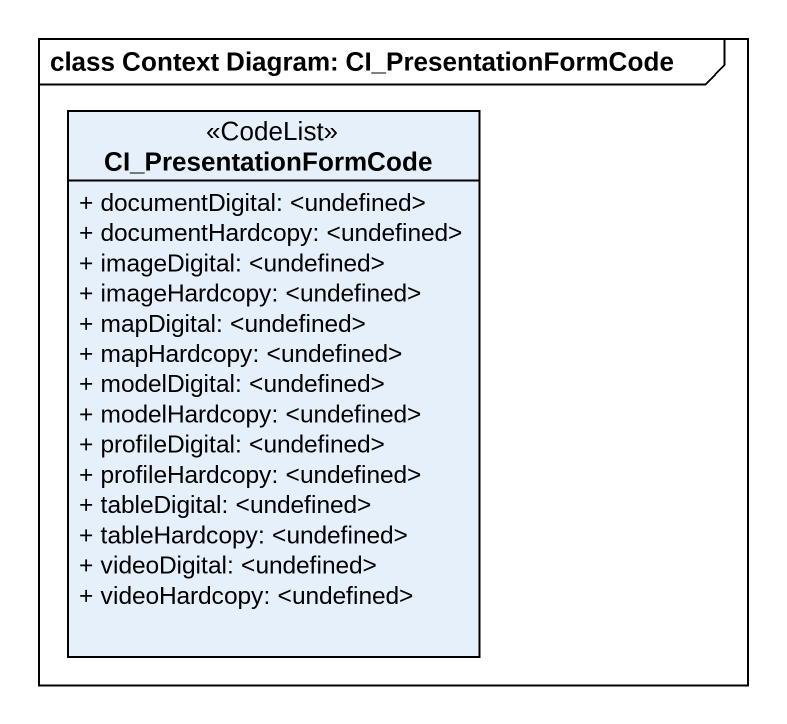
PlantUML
@startuml
mainframe class Context Diagram: CI_PresentationFormCode
hide circle
hide empty members
skinparam classAttributeIconSize 0
class CI_PresentationFormCode <<CodeList>> {
  + documentDigital: <undefined>
  + documentHardcopy: <undefined>
  + imageDigital: <undefined>
  + imageHardcopy: <undefined>
  + mapDigital: <undefined>
  + mapHardcopy: <undefined>
  + modelDigital: <undefined>
  + modelHardcopy: <undefined>
  + profileDigital: <undefined>
  + profileHardcopy: <undefined>
  + tableDigital: <undefined>
  + tableHardcopy: <undefined>
  + videoDigital: <undefined>
  + videoHardcopy: <undefined>
}
@enduml
